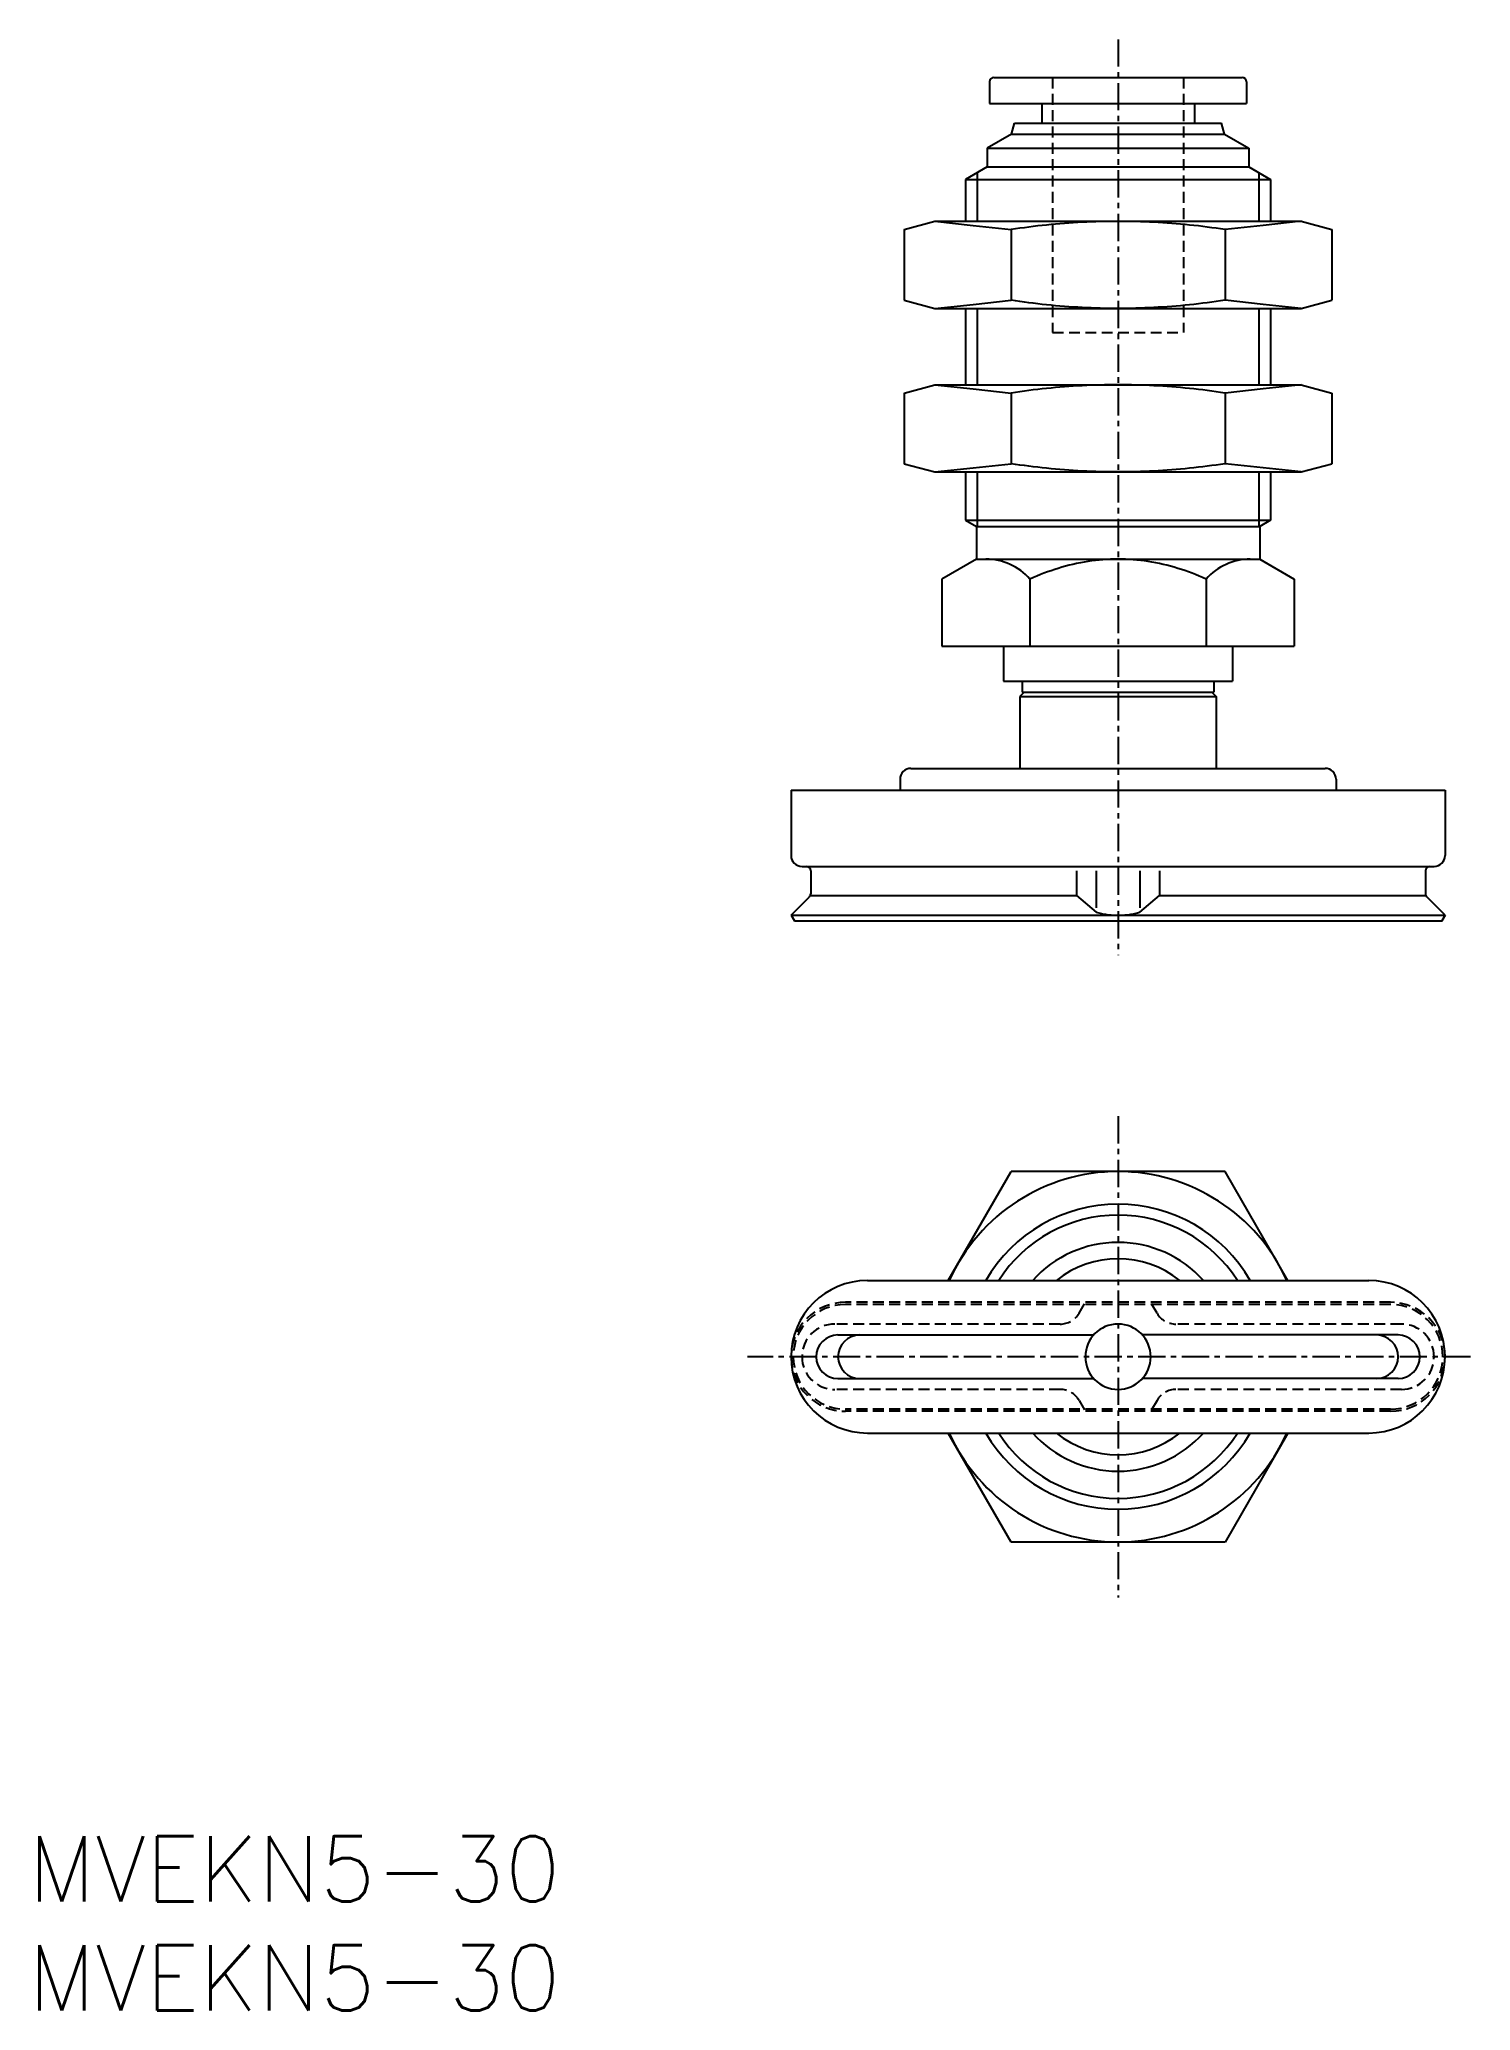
# Model space of a CAD drawing. Extents: x 0.5 to 66.2, y 0 to 90.4.
import ezdxf

# ---------------------------------------------------------------- set-up
doc = ezdxf.new("R2010")
doc.units = 0
doc.linetypes.add('CENTER', pattern=[2, 1.25, -0.25, 0.25, -0.25])
doc.linetypes.add('DASHED', pattern=[0.75, 0.5, -0.25])
doc.layers.get('0').update_dxf_attribs({"linetype": 'CONTINUOUS'})
doc.layers.add('CENTER', color=1, linetype='CENTER')
doc.styles.get("Standard").update_dxf_attribs({"font": 'txt.shx'})

# ---------------------------------------------------------------- blocks, each defined once
blk = doc.blocks.new('*U10')
at = {"color": 7, "linetype": 'CONTINUOUS'}
blk.add_text('MVEKN5-30', height=3, dxfattribs=at).set_placement((0, 0))
blk = doc.blocks.new('*U11')
at = {"color": 7, "linetype": 'CONTINUOUS'}
blk.add_text('MVEKN5-30', height=3, dxfattribs=at).set_placement((0, 5))

msp = doc.modelspace()

# ---------------------------------------------------------------- linework, layer by layer
at = {"color": 7, "linetype": 'CONTINUOUS'}
for p, q in [((44.3, 88.7), (55.7, 88.7)), ((44.1, 88.5), (44.1, 87.5)), ((55.9, 88.5), (55.9, 87.5)), ((44.1, 87.5), (55.9, 87.5)), ((46.5, 87.5), (46.5, 86.6)), ((53.5, 87.5), (53.5, 86.6)), ((45.116, 86.1), (44, 85.456)), ((45.116, 86.1), (45.25, 86.6)), ((45.116, 86.1), (54.884, 86.1)), ((45.25, 86.6), (54.75, 86.6)), ((54.884, 86.1), (54.75, 86.6)), ((54.884, 86.1), (56, 85.456)), ((44, 85.456), (44, 84.6)), ((44, 85.456), (56, 85.456)), ((56, 85.456), (56, 84.6)), ((44, 84.6), (43, 84.023)), ((43.542, 84.335), (43.542, 82.1)), ((44, 84.6), (56, 84.6)), ((56, 84.6), (57, 84.023)), ((56.458, 84.335), (56.458, 82.1)), ((43, 84.023), (43, 82.1)), ((43, 84.023), (57, 84.023)), ((57, 84.023), (57, 82.1)), ((40.185, 81.721), (41.6, 82.1)), ((40.185, 81.721), (40.185, 78.479)), ((41.6, 82.1), (58.4, 82.1)), ((45.093, 81.721), (45.093, 78.479)), ((54.907, 81.721), (54.907, 78.479)), ((58.4, 82.1), (59.815, 81.721)), ((59.815, 81.721), (59.815, 78.479)), ((40.185, 78.479), (41.6, 78.1)), ((41.6, 78.1), (58.4, 78.1)), ((43, 78.1), (43, 74.6)), ((43.542, 78.1), (43.542, 74.6)), ((56.458, 78.1), (56.458, 74.6)), ((57, 78.1), (57, 74.6)), ((58.4, 78.1), (59.815, 78.479)), ((40.185, 74.221), (41.6, 74.6)), ((40.185, 74.221), (40.185, 70.979)), ((41.6, 74.6), (58.4, 74.6)), ((45.093, 74.221), (45.093, 70.979)), ((54.907, 74.221), (54.907, 70.979)), ((58.4, 74.6), (59.815, 74.221)), ((59.815, 74.221), (59.815, 70.979)), ((40.185, 70.979), (41.6, 70.6)), ((41.6, 70.6), (58.4, 70.6)), ((43, 70.6), (43, 68.389)), ((43.542, 70.6), (43.542, 68.1)), ((56.458, 70.6), (56.458, 68.1)), ((57, 70.6), (57, 68.389)), ((58.4, 70.6), (59.815, 70.979)), ((43, 68.389), (57, 68.389)), ((43, 68.389), (43.5, 68.1)), ((43.5, 68.1), (43.5, 66.6)), ((43.5, 68.1), (56.5, 68.1)), ((57, 68.389), (56.5, 68.1)), ((56.5, 68.1), (56.5, 66.6)), ((43.5, 66.6), (41.917, 65.686)), ((43.5, 66.6), (56.5, 66.6)), ((56.5, 66.6), (58.083, 65.686)), ((41.917, 65.686), (41.917, 62.6)), ((45.959, 65.686), (45.959, 62.6)), ((54.041, 65.686), (54.041, 62.6)), ((58.083, 65.686), (58.083, 62.6)), ((41.917, 62.6), (58.083, 62.6)), ((44.75, 62.6), (44.75, 61)), ((55.25, 62.6), (55.25, 61)), ((44.75, 61), (55.25, 61)), ((45.6, 61), (45.6, 60.5)), ((54.4, 61), (54.4, 60.5)), ((45.7, 60.5), (45.5, 60.3)), ((45.5, 60.3), (54.5, 60.3)), ((45.5, 60.3), (45.5, 57)), ((45.6, 60.5), (54.4, 60.5)), ((54.3, 60.5), (54.5, 60.3)), ((54.5, 60.3), (54.5, 57)), ((40.5, 57), (59.5, 57)), ((40, 56.5), (40, 56)), ((60, 56.5), (60, 56)), ((35, 56), (65, 56)), ((35, 56), (35, 53)), ((65, 56), (65, 53)), ((35.5, 52.5), (64.5, 52.5)), ((35.9, 52.3), (35.9, 51.243)), ((48.1, 52.3), (48.1, 51.16)), ((49, 52.3), (49, 50.604)), ((51, 52.3), (51, 50.604)), ((51.9, 52.3), (51.9, 51.16)), ((64.1, 52.3), (64.1, 51.243)), ((35, 50.26), (35.841, 51.101)), ((35.9, 51.16), (48.1, 51.16)), ((48.1, 51.16), (49, 50.395)), ((51, 50.395), (51.9, 51.16)), ((51.9, 51.16), (64.1, 51.16)), ((65, 50.26), (64.159, 51.101)), ((35, 50.26), (65, 50.26)), ((35, 50.26), (35.15, 50)), ((35.15, 50), (64.85, 50)), ((65, 50.26), (64.85, 50)), ((42.206, 33.5), (45.093, 38.5)), ((54.907, 38.5), (45.093, 38.5)), ((57.794, 33.5), (54.907, 38.5)), ((38.5, 33.5), (61.5, 33.5)), ((38.5, 26.5), (61.5, 26.5)), ((45.093, 21.5), (42.206, 26.5)), ((57.794, 26.5), (54.907, 21.5)), ((54.907, 21.5), (45.093, 21.5))]:
    msp.add_line(p, q, dxfattribs=at)
at = {"color": 3, "linetype": 'DASHED'}
for p, q in [((47, 88.7), (47, 77)), ((53, 88.7), (53, 77)), ((47, 77), (53, 77)), ((62.5, 32.5), (37.5, 32.5)), ((62.5, 32.4), (37.5, 32.4)), ((48.211, 32), (48.5, 32.5)), ((51.789, 32), (51.5, 32.5)), ((47.345, 31.5), (37, 31.5)), ((63, 31.5), (52.655, 31.5)), ((47.345, 28.5), (37, 28.5)), ((63, 28.5), (52.655, 28.5)), ((62.5, 27.6), (37.5, 27.6)), ((62.5, 27.5), (37.5, 27.5)), ((48.211, 28), (48.5, 27.5)), ((51.789, 28), (51.5, 27.5))]:
    msp.add_line(p, q, dxfattribs=at)
at = {"color": 3, "linetype": 'CONTINUOUS'}
for p, q in [((37.15, 31), (48.882, 31)), ((62.85, 31), (51.118, 31)), ((37.15, 29), (48.882, 29)), ((62.85, 29), (51.118, 29))]:
    msp.add_line(p, q, dxfattribs=at)
at = {"color": 7, "linetype": 'CONTINUOUS'}
for points in [[(41.6, 82.1), (43.346, 81.91), (45.093, 81.721)], [(58.4, 82.1), (56.654, 81.91), (54.907, 81.721)], [(41.6, 78.1), (43.346, 78.29), (45.093, 78.479)], [(58.4, 78.1), (56.654, 78.29), (54.907, 78.479)], [(41.6, 74.6), (43.346, 74.41), (45.093, 74.221)], [(58.4, 74.6), (56.654, 74.41), (54.907, 74.221)], [(41.6, 70.6), (43.346, 70.79), (45.093, 70.979)], [(58.4, 70.6), (56.654, 70.79), (54.907, 70.979)]]:
    msp.add_lwpolyline(points, dxfattribs=at)
for points in [[(54.907, 81.721, 0.025379), (51.643, 82.057, 0.025956), (48.358, 82.057, 0.025382), (45.093, 81.721)], [(54.907, 78.479, -0.025379), (51.643, 78.143, -0.025956), (48.358, 78.143, -0.025382), (45.093, 78.479)], [(54.907, 74.221, 0.025379), (51.643, 74.557, 0.025956), (48.358, 74.557, 0.025382), (45.093, 74.221)], [(54.907, 70.979, -0.025379), (51.643, 70.643, -0.025956), (48.358, 70.643, -0.025382), (45.093, 70.979)], [(54.041, 65.686, 0.067071), (51.385, 66.49, 0.079618), (48.613, 66.49, 0.067028), (45.959, 65.686)], [(49, 50.395, 0.017322), (49.114, 50.364, 0.017322), (49.233, 50.337, 0.017322), (49.355, 50.313, 0.017322), (49.48, 50.294, 0.017322), (49.608, 50.279, 0.017322), (49.738, 50.269, 0.017322), (49.868, 50.262, 0.017322), (50, 50.26, 0.017322), (50.132, 50.262, 0.017322), (50.262, 50.269, 0.017322), (50.392, 50.279, 0.017322), (50.52, 50.294, 0.017322), (50.645, 50.313, 0.017322), (50.767, 50.337, 0.017322), (50.886, 50.364, 0.017322), (51, 50.395, -1)]]:
    msp.add_lwpolyline(points, format="xyb", dxfattribs=at)
for centre, radius, start, end in [((44.3, 88.5), 0.2, 90, 180), ((55.7, 88.5), 0.2, 0, 90), ((43.938, 63.909), 2.691, 41.32949, 90), ((56.062, 63.909), 2.691, 90, 138.67051), ((40.5, 56.5), 0.5, 90, 180), ((59.5, 56.5), 0.5, 0, 90), ((35.5, 53), 0.5, 180, 270), ((35.7, 52.3), 0.2, 0, 90), ((64.3, 52.3), 0.2, 90, 180), ((64.5, 53), 0.5, 270, 0), ((35.7, 51.243), 0.2, 315, 0), ((64.3, 51.243), 0.2, 180, 225), ((50, 30), 8.5, 24.31574, 155.68426), ((50, 30), 7, 29.99998, 150.00002), ((50, 30), 6.5, 32.57898, 147.42102), ((50, 30), 5.25, 41.81033, 138.18967), ((50, 30), 4.5, 51.05759, 128.94241), ((38.5, 30), 3.5, 90, 180), ((61.5, 30), 3.5, 0, 90), ((50, 30), 1.5, 0, 180), ((38.5, 30), 3.5, 180, 270), ((50, 30), 1.5, 180, 0), ((61.5, 30), 3.5, 270, 0), ((50, 30), 8.5, 204.31574, 335.68426), ((50, 30), 7, 209.99998, 330.00002), ((50, 30), 6.5, 212.57898, 327.42102), ((50, 30), 5.25, 221.81033, 318.18967), ((50, 30), 4.5, 231.05759, 308.94241)]:
    msp.add_arc(centre, radius, start, end, dxfattribs=at)
at = {"color": 3, "linetype": 'DASHED'}
for centre, radius, start, end in [((37.5, 30), 2.5, 90, 180), ((37.5, 30), 2.4, 90, 180), ((47.345, 32.5), 1, 270, 330), ((52.655, 32.5), 1, 210, 270), ((62.5, 30), 2.5, 0, 90), ((62.5, 30), 2.4, 0, 90), ((37, 30), 1.5, 90, 180), ((63, 30), 1.5, 0, 90), ((37.5, 30), 2.5, 180, 270), ((37.5, 30), 2.4, 180, 270), ((37, 30), 1.5, 180, 270), ((62.5, 30), 2.5, 270, 0), ((62.5, 30), 2.4, 270, 0), ((63, 30), 1.5, 270, 0), ((47.345, 27.5), 1, 30, 90), ((52.655, 27.5), 1, 90, 150)]:
    msp.add_arc(centre, radius, start, end, dxfattribs=at)
at = {"color": 3, "linetype": 'CONTINUOUS'}
for centre, start, end in [((37.15, 30), 90, 180), ((38.15, 30), 90, 180), ((61.85, 30), 0, 90), ((62.85, 30), 0, 90), ((37.15, 30), 180, 270), ((38.15, 30), 180, 270), ((61.85, 30), 270, 0), ((62.85, 30), 270, 0)]:
    msp.add_arc(centre, 1, start, end, dxfattribs=at)
at = {"color": 7, "linetype": 'CONTINUOUS'}
msp.add_point((64.85, 50), dxfattribs=at)
at = {"layer": 'CENTER', "color": 1, "linetype": 'CENTER'}
for p, q in [((50, 90.447), (50, 48.43)), ((50, 41.04), (50, 18.96)), ((66.173, 30), (32.997, 30))]:
    msp.add_line(p, q, dxfattribs=at)

# ---------------------------------------------------------------- block references
at = {"color": 7, "linetype": 'CONTINUOUS'}
for name in ['*U11', '*U10']:
    msp.add_blockref(name, (0, 0), dxfattribs=at)

doc.saveas('drawing.dxf')
